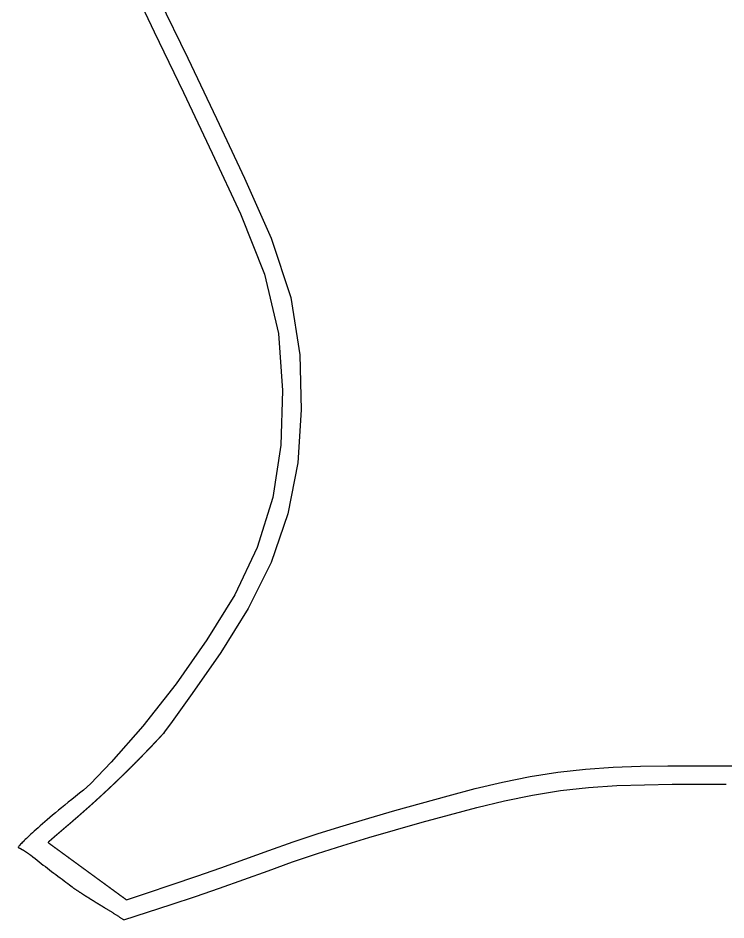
# Model space of a CAD drawing. Header units: millimetres. Extents: x 18 to 260, y 55 to 202.
# Drawn here: x 145.7 to 202.9, y 56.5 to 129.4 of the extents above; entities that cross this region are included whole.
import ezdxf

# ---------------------------------------------------------------- set-up
doc = ezdxf.new("R2010")
doc.units = ezdxf.units.MM
doc.header["$LTSCALE"] = 10.405138
doc.layers.add('Copa2_E', color=2, linetype='CONTINUOUS')
doc.layers.add('Copa2_I', color=90, linetype='CONTINUOUS')

msp = doc.modelspace()

# ---------------------------------------------------------------- linework, layer by layer
at = {"layer": 'Copa2_E'}
for points in [[(157.109, 130.935, 53.269), (159.432, 126.122, 53.93), (161.746, 121.261, 53.951), (164.029, 116.427, 53.369), (166.176, 111.578, 52.284), (167.753, 106.791, 50.47), (168.479, 102.161, 47.817), (168.609, 97.704, 44.716), (168.318, 93.419, 41.469), (167.516, 89.3, 38.113), (166.17, 85.363, 34.683), (164.327, 81.646, 31.245), (162.104, 78.109, 27.853), (159.798, 74.791, 24.691), (158.176, 72.534, 22.556), (157.562, 71.684, 21.752), (157.469, 71.56, 21.633), (157.455, 71.545, 21.617), (157.442, 71.53, 21.602), (157.428, 71.516, 21.586), (157.415, 71.501, 21.57), (157.401, 71.486, 21.554), (157.388, 71.471, 21.539), (157.374, 71.457, 21.523), (157.36, 71.442, 21.507), (157.347, 71.427, 21.492), (157.333, 71.413, 21.476), (157.32, 71.398, 21.461), (157.306, 71.383, 21.445), (157.293, 71.369, 21.429), (157.279, 71.354, 21.414), (157.266, 71.34, 21.398), (157.252, 71.325, 21.383), (157.239, 71.311, 21.367), (157.225, 71.296, 21.351), (157.212, 71.281, 21.336), (157.198, 71.267, 21.32), (157.185, 71.252, 21.305), (157.171, 71.238, 21.289), (157.158, 71.223, 21.274), (157.144, 71.209, 21.258), (157.131, 71.194, 21.243), (157.117, 71.18, 21.227), (157.104, 71.165, 21.212), (157.091, 71.151, 21.196), (157.077, 71.137, 21.181), (157.064, 71.122, 21.165), (157.05, 71.108, 21.15), (157.037, 71.093, 21.135), (157.023, 71.079, 21.119), (157.01, 71.065, 21.104), (156.997, 71.05, 21.088), (156.983, 71.036, 21.073), (156.97, 71.022, 21.058), (156.956, 71.007, 21.042), (156.943, 70.993, 21.027), (156.93, 70.979, 21.012), (156.916, 70.965, 20.996), (156.903, 70.95, 20.981), (156.89, 70.936, 20.966), (156.876, 70.922, 20.95), (156.863, 70.908, 20.935), (156.849, 70.893, 20.92), (156.836, 70.879, 20.905), (156.823, 70.865, 20.889), (156.809, 70.851, 20.874), (156.796, 70.837, 20.859), (156.783, 70.823, 20.844), (156.769, 70.808, 20.829), (156.756, 70.794, 20.813), (156.743, 70.78, 20.798), (156.73, 70.766, 20.783), (156.716, 70.752, 20.768), (156.703, 70.738, 20.753), (156.69, 70.724, 20.738), (156.676, 70.71, 20.722), (156.663, 70.696, 20.707), (156.65, 70.682, 20.692), (156.637, 70.668, 20.677), (156.623, 70.654, 20.662), (156.61, 70.64, 20.647), (156.597, 70.626, 20.632), (156.584, 70.612, 20.617), (156.57, 70.598, 20.602), (156.557, 70.584, 20.587), (156.544, 70.57, 20.572), (156.531, 70.556, 20.557), (156.518, 70.542, 20.542), (156.504, 70.528, 20.527), (156.491, 70.514, 20.512), (156.478, 70.501, 20.497), (156.465, 70.487, 20.482), (156.452, 70.473, 20.467), (156.439, 70.459, 20.452), (156.425, 70.445, 20.437), (156.412, 70.431, 20.422), (156.399, 70.418, 20.407), (156.386, 70.404, 20.392), (156.373, 70.39, 20.378), (156.36, 70.376, 20.363), (156.347, 70.363, 20.348), (156.333, 70.349, 20.333), (156.32, 70.335, 20.318), (156.307, 70.321, 20.303), (156.294, 70.308, 20.289), (156.281, 70.294, 20.274), (156.268, 70.28, 20.259), (156.255, 70.267, 20.244), (156.242, 70.253, 20.229), (156.229, 70.24, 20.215), (156.216, 70.226, 20.2), (156.203, 70.212, 20.185), (156.189, 70.199, 20.17), (156.176, 70.185, 20.156), (156.163, 70.172, 20.141), (156.15, 70.158, 20.126), (156.137, 70.144, 20.112), (156.124, 70.131, 20.097), (156.111, 70.117, 20.082), (156.098, 70.104, 20.068), (156.085, 70.09, 20.053), (156.072, 70.077, 20.038), (156.059, 70.063, 20.024), (156.046, 70.05, 20.009), (156.033, 70.037, 19.995), (156.02, 70.023, 19.98), (156.007, 70.01, 19.965), (155.994, 69.996, 19.951), (155.981, 69.983, 19.936), (155.968, 69.97, 19.922), (155.956, 69.956, 19.907), (155.943, 69.943, 19.893), (155.93, 69.929, 19.878), (155.917, 69.916, 19.864), (155.904, 69.903, 19.849), (155.891, 69.89, 19.835), (155.878, 69.876, 19.82), (155.865, 69.863, 19.806), (155.852, 69.85, 19.791), (155.839, 69.836, 19.777), (155.826, 69.823, 19.763), (155.814, 69.81, 19.748), (155.801, 69.797, 19.734), (155.788, 69.783, 19.719), (155.775, 69.77, 19.705), (155.762, 69.757, 19.691), (155.749, 69.744, 19.676), (155.737, 69.731, 19.662), (155.724, 69.718, 19.648), (155.711, 69.704, 19.633), (155.698, 69.691, 19.619), (155.685, 69.678, 19.605), (155.672, 69.665, 19.59), (155.66, 69.652, 19.576), (155.647, 69.639, 19.562), (155.634, 69.626, 19.548), (155.621, 69.613, 19.533), (155.609, 69.6, 19.519), (155.596, 69.587, 19.505), (155.583, 69.574, 19.491), (155.57, 69.561, 19.476), (155.558, 69.548, 19.462), (155.545, 69.535, 19.448), (155.532, 69.522, 19.434), (155.519, 69.509, 19.42), (155.507, 69.496, 19.406), (155.494, 69.483, 19.391), (155.481, 69.47, 19.377), (155.469, 69.457, 19.363), (155.456, 69.444, 19.349), (155.443, 69.431, 19.335), (155.431, 69.419, 19.321), (155.418, 69.406, 19.307), (155.405, 69.393, 19.293), (155.393, 69.38, 19.279), (155.38, 69.367, 19.265), (155.367, 69.354, 19.251), (155.355, 69.342, 19.237), (155.342, 69.329, 19.223), (155.329, 69.316, 19.209), (155.317, 69.303, 19.195), (155.304, 69.291, 19.181), (155.292, 69.278, 19.167), (155.279, 69.265, 19.153), (155.266, 69.252, 19.139), (155.254, 69.24, 19.125), (155.241, 69.227, 19.111), (155.229, 69.214, 19.097), (155.216, 69.202, 19.083), (155.204, 69.189, 19.069), (155.191, 69.177, 19.055), (155.178, 69.164, 19.042), (155.166, 69.151, 19.028), (155.153, 69.139, 19.014), (155.141, 69.126, 19), (155.128, 69.114, 18.986), (155.116, 69.101, 18.972), (155.103, 69.088, 18.959), (155.091, 69.076, 18.945), (155.078, 69.063, 18.931), (155.066, 69.051, 18.917), (155.054, 69.038, 18.904), (155.041, 69.026, 18.89), (155.029, 69.013, 18.876), (155.016, 69.001, 18.862), (155.004, 68.989, 18.849), (154.991, 68.976, 18.835), (154.979, 68.964, 18.821), (154.966, 68.951, 18.808), (154.954, 68.939, 18.794), (154.942, 68.926, 18.78), (154.929, 68.914, 18.767), (154.917, 68.902, 18.753), (154.904, 68.889, 18.74), (154.892, 68.877, 18.726), (154.88, 68.865, 18.712), (154.867, 68.852, 18.699), (154.855, 68.84, 18.685), (154.843, 68.828, 18.672), (154.83, 68.816, 18.658), (154.818, 68.803, 18.645), (154.806, 68.791, 18.631), (154.793, 68.779, 18.618), (154.781, 68.767, 18.604), (154.769, 68.754, 18.591), (154.757, 68.742, 18.577), (154.744, 68.73, 18.564), (154.732, 68.718, 18.55), (154.72, 68.706, 18.537), (154.707, 68.693, 18.523), (154.695, 68.681, 18.51), (154.683, 68.669, 18.496), (154.671, 68.657, 18.483), (154.658, 68.645, 18.47), (154.646, 68.633, 18.456), (154.634, 68.621, 18.443), (154.622, 68.609, 18.429), (154.61, 68.597, 18.416), (154.597, 68.585, 18.403), (154.585, 68.573, 18.389), (154.573, 68.561, 18.376), (154.561, 68.549, 18.363), (154.549, 68.537, 18.35), (154.537, 68.525, 18.336), (154.524, 68.513, 18.323), (154.512, 68.501, 18.31), (154.5, 68.489, 18.297), (154.488, 68.477, 18.283), (154.476, 68.465, 18.27), (154.464, 68.453, 18.257), (154.452, 68.441, 18.244), (154.44, 68.429, 18.231), (154.427, 68.417, 18.217), (154.415, 68.405, 18.204), (154.403, 68.394, 18.191), (154.391, 68.382, 18.178), (154.379, 68.37, 18.165), (154.367, 68.358, 18.152), (154.355, 68.346, 18.139), (154.343, 68.334, 18.125), (154.331, 68.323, 18.112), (154.319, 68.311, 18.099), (154.307, 68.299, 18.086), (154.295, 68.287, 18.073), (154.283, 68.276, 18.06), (154.271, 68.264, 18.047), (154.259, 68.252, 18.034), (154.247, 68.241, 18.021), (154.235, 68.229, 18.008), (154.223, 68.217, 17.995), (154.211, 68.206, 17.982), (154.199, 68.194, 17.969), (154.187, 68.182, 17.956), (154.175, 68.171, 17.943), (154.163, 68.159, 17.93), (154.151, 68.147, 17.917), (154.14, 68.136, 17.905), (154.128, 68.124, 17.892), (154.116, 68.113, 17.879), (154.104, 68.101, 17.866), (154.092, 68.09, 17.853), (154.08, 68.078, 17.84), (154.068, 68.067, 17.827), (154.056, 68.055, 17.814), (154.045, 68.044, 17.802), (154.033, 68.032, 17.789), (154.021, 68.021, 17.776), (154.009, 68.009, 17.763), (153.997, 67.998, 17.751), (153.986, 67.986, 17.738), (153.974, 67.975, 17.725), (153.962, 67.964, 17.712), (153.95, 67.952, 17.7), (153.938, 67.941, 17.687), (153.927, 67.929, 17.674), (153.915, 67.918, 17.661), (153.903, 67.907, 17.649), (153.891, 67.895, 17.636), (153.88, 67.884, 17.624), (153.868, 67.873, 17.611), (153.856, 67.862, 17.598), (153.845, 67.85, 17.586), (153.833, 67.839, 17.573), (153.821, 67.828, 17.56), (153.809, 67.816, 17.548), (153.798, 67.805, 17.535), (153.786, 67.794, 17.523), (153.775, 67.783, 17.51), (153.763, 67.772, 17.498), (153.751, 67.76, 17.485), (153.74, 67.749, 17.473), (153.728, 67.738, 17.46), (153.716, 67.727, 17.448), (153.705, 67.716, 17.435), (153.693, 67.705, 17.423), (153.682, 67.694, 17.41), (153.67, 67.683, 17.398), (153.658, 67.671, 17.385), (153.647, 67.66, 17.373), (153.635, 67.649, 17.36), (153.624, 67.638, 17.348), (153.612, 67.627, 17.336), (153.601, 67.616, 17.323), (153.589, 67.605, 17.311), (153.578, 67.594, 17.299), (153.566, 67.583, 17.286), (153.555, 67.572, 17.274), (153.543, 67.561, 17.262), (153.532, 67.55, 17.249), (153.52, 67.539, 17.237), (153.509, 67.528, 17.225), (153.497, 67.518, 17.212), (153.486, 67.507, 17.2), (153.474, 67.496, 17.188), (153.463, 67.485, 17.176), (153.452, 67.474, 17.163), (153.44, 67.463, 17.151), (153.429, 67.452, 17.139), (153.417, 67.441, 17.127), (153.406, 67.431, 17.115), (153.395, 67.42, 17.102), (153.383, 67.409, 17.09), (153.372, 67.398, 17.078), (153.361, 67.387, 17.066), (153.349, 67.377, 17.054), (153.338, 67.366, 17.042), (153.326, 67.355, 17.03), (153.315, 67.344, 17.018), (153.304, 67.334, 17.006), (153.293, 67.323, 16.993), (153.281, 67.312, 16.981), (153.27, 67.302, 16.969), (153.259, 67.291, 16.957), (153.247, 67.28, 16.945), (153.236, 67.27, 16.933), (153.225, 67.259, 16.921), (153.214, 67.249, 16.909), (153.202, 67.238, 16.897), (153.191, 67.227, 16.885), (153.18, 67.217, 16.873), (153.169, 67.206, 16.862), (153.158, 67.196, 16.85), (153.146, 67.185, 16.838), (153.135, 67.175, 16.826), (153.124, 67.164, 16.814), (153.113, 67.154, 16.802), (153.102, 67.143, 16.79), (153.091, 67.133, 16.778), (153.08, 67.122, 16.766), (153.068, 67.112, 16.755), (153.057, 67.101, 16.743), (153.046, 67.091, 16.731), (153.035, 67.08, 16.719), (153.024, 67.07, 16.707), (153.013, 67.06, 16.696), (153.002, 67.049, 16.684), (152.991, 67.039, 16.672), (152.98, 67.028, 16.66), (152.969, 67.018, 16.649), (152.958, 67.008, 16.637), (152.947, 66.997, 16.625), (152.936, 66.987, 16.614), (152.925, 66.977, 16.602), (152.914, 66.966, 16.59), (152.903, 66.956, 16.579), (152.892, 66.946, 16.567), (152.881, 66.936, 16.555), (152.87, 66.925, 16.544), (152.859, 66.915, 16.532), (152.848, 66.905, 16.52), (152.837, 66.895, 16.509), (152.826, 66.885, 16.497), (152.815, 66.874, 16.486), (152.804, 66.864, 16.474), (152.793, 66.854, 16.463), (152.782, 66.844, 16.451), (152.771, 66.834, 16.44), (152.761, 66.824, 16.428), (152.75, 66.814, 16.417), (152.739, 66.803, 16.405), (152.728, 66.793, 16.394), (152.717, 66.783, 16.382), (152.706, 66.773, 16.371), (152.696, 66.763, 16.359), (152.685, 66.753, 16.348), (152.674, 66.743, 16.336), (152.663, 66.733, 16.325), (152.652, 66.723, 16.314), (152.642, 66.713, 16.302), (152.631, 66.703, 16.291), (152.62, 66.693, 16.28), (152.609, 66.683, 16.268), (152.599, 66.673, 16.257), (152.588, 66.663, 16.246), (152.577, 66.653, 16.234), (152.566, 66.644, 16.223), (152.556, 66.634, 16.212), (152.545, 66.624, 16.201), (152.534, 66.614, 16.189), (152.524, 66.604, 16.178), (152.513, 66.594, 16.167), (152.502, 66.584, 16.156), (152.492, 66.575, 16.144), (152.481, 66.565, 16.133), (152.47, 66.555, 16.122), (152.46, 66.545, 16.111), (152.449, 66.535, 16.1), (152.439, 66.526, 16.088), (152.428, 66.516, 16.077), (152.418, 66.506, 16.066), (152.407, 66.496, 16.055), (152.396, 66.487, 16.044), (152.386, 66.477, 16.033), (152.375, 66.467, 16.022), (152.365, 66.458, 16.011), (152.354, 66.448, 16), (152.344, 66.438, 15.989), (152.333, 66.429, 15.978), (152.323, 66.419, 15.967), (152.312, 66.409, 15.956), (152.302, 66.4, 15.945), (152.291, 66.39, 15.934), (152.281, 66.381, 15.923), (152.271, 66.371, 15.912), (152.26, 66.361, 15.901), (152.25, 66.352, 15.89), (152.239, 66.342, 15.879), (152.229, 66.333, 15.868), (152.218, 66.323, 15.857), (152.208, 66.314, 15.846), (152.198, 66.304, 15.835), (152.187, 66.295, 15.824), (152.177, 66.285, 15.814), (152.167, 66.276, 15.803), (152.156, 66.267, 15.792), (152.146, 66.257, 15.781), (152.136, 66.248, 15.77), (152.125, 66.238, 15.76), (152.115, 66.229, 15.749), (152.105, 66.22, 15.738), (152.095, 66.21, 15.727), (152.084, 66.201, 15.717), (152.074, 66.191, 15.706), (152.064, 66.182, 15.695), (152.054, 66.173, 15.684), (152.043, 66.164, 15.674), (152.033, 66.154, 15.663), (152.023, 66.145, 15.652), (152.013, 66.136, 15.642), (152.003, 66.126, 15.631), (151.992, 66.117, 15.62), (151.982, 66.108, 15.61), (151.972, 66.099, 15.599), (151.962, 66.089, 15.589), (151.952, 66.08, 15.578), (151.942, 66.071, 15.567), (151.931, 66.062, 15.557), (151.921, 66.053, 15.546), (151.911, 66.044, 15.536), (151.901, 66.034, 15.525), (151.891, 66.025, 15.515), (151.881, 66.016, 15.504), (151.871, 66.007, 15.494), (151.861, 65.998, 15.483), (151.851, 65.989, 15.473), (151.841, 65.98, 15.462), (151.831, 65.971, 15.452), (151.821, 65.962, 15.441), (151.811, 65.953, 15.431), (151.801, 65.944, 15.421), (151.791, 65.935, 15.41), (151.781, 65.926, 15.4), (151.771, 65.917, 15.389), (151.761, 65.908, 15.379), (151.751, 65.899, 15.369), (151.741, 65.89, 15.358), (151.731, 65.881, 15.348), (151.721, 65.872, 15.338), (151.712, 65.863, 15.327), (151.702, 65.854, 15.317), (151.692, 65.845, 15.307), (151.682, 65.836, 15.297), (151.672, 65.827, 15.286), (151.662, 65.819, 15.276), (151.652, 65.81, 15.266), (151.643, 65.801, 15.256), (151.633, 65.792, 15.246), (151.623, 65.783, 15.235), (151.613, 65.775, 15.225), (151.603, 65.766, 15.215), (151.594, 65.757, 15.205), (151.584, 65.748, 15.195), (151.574, 65.739, 15.185), (151.564, 65.731, 15.174), (151.555, 65.722, 15.164), (151.545, 65.713, 15.154), (151.535, 65.705, 15.144), (151.526, 65.696, 15.134), (151.516, 65.687, 15.124), (151.506, 65.679, 15.114), (151.497, 65.67, 15.104), (151.487, 65.661, 15.094), (151.477, 65.653, 15.084), (151.468, 65.644, 15.074), (151.458, 65.635, 15.064), (151.448, 65.627, 15.054), (151.439, 65.618, 15.044), (151.429, 65.61, 15.034), (151.42, 65.601, 15.024), (151.41, 65.593, 15.014), (151.4, 65.584, 15.004), (151.391, 65.575, 14.994), (151.381, 65.567, 14.985), (151.372, 65.558, 14.975), (151.362, 65.55, 14.965), (151.353, 65.541, 14.955), (151.343, 65.533, 14.945), (151.334, 65.525, 14.935), (151.324, 65.516, 14.926), (151.315, 65.508, 14.916), (151.305, 65.499, 14.906), (151.296, 65.491, 14.896), (151.287, 65.482, 14.886), (151.277, 65.474, 14.877), (151.268, 65.466, 14.867), (151.258, 65.457, 14.857), (151.249, 65.449, 14.847), (151.24, 65.441, 14.838), (151.23, 65.432, 14.828), (151.221, 65.424, 14.818), (151.212, 65.416, 14.809), (151.202, 65.407, 14.799), (151.193, 65.399, 14.789), (151.184, 65.391, 14.78), (151.174, 65.383, 14.77), (151.165, 65.374, 14.761), (151.156, 65.366, 14.751), (151.146, 65.358, 14.741), (151.137, 65.35, 14.732), (151.128, 65.342, 14.722), (151.119, 65.333, 14.713), (151.109, 65.325, 14.703), (151.1, 65.317, 14.694), (151.091, 65.309, 14.684), (151.082, 65.301, 14.675), (151.073, 65.293, 14.665), (151.063, 65.285, 14.656), (151.054, 65.276, 14.646), (151.045, 65.268, 14.637), (151.036, 65.26, 14.627), (151.027, 65.252, 14.618), (151.018, 65.244, 14.609), (151.009, 65.236, 14.599), (151, 65.228, 14.59), (150.991, 65.22, 14.58), (150.981, 65.212, 14.571), (150.972, 65.204, 14.562), (150.963, 65.196, 14.552), (150.954, 65.188, 14.543), (150.945, 65.18, 14.534), (150.936, 65.172, 14.525), (150.927, 65.164, 14.515), (150.918, 65.156, 14.506), (150.909, 65.149, 14.497), (150.9, 65.141, 14.487), (150.891, 65.133, 14.478), (150.882, 65.125, 14.469), (150.873, 65.117, 14.46), (150.865, 65.109, 14.451), (150.856, 65.101, 14.441), (150.847, 65.093, 14.432), (150.838, 65.086, 14.423), (150.829, 65.078, 14.414), (150.82, 65.07, 14.405), (150.811, 65.062, 14.396), (150.802, 65.055, 14.387), (150.794, 65.047, 14.377), (150.785, 65.039, 14.368), (150.776, 65.031, 14.359), (150.767, 65.024, 14.35), (150.758, 65.016, 14.341), (150.75, 65.008, 14.332), (150.741, 65, 14.323), (150.732, 64.993, 14.314), (150.723, 64.985, 14.305), (150.715, 64.977, 14.296), (150.706, 64.97, 14.287), (150.697, 64.962, 14.278), (150.688, 64.955, 14.269), (150.68, 64.947, 14.26), (150.671, 64.939, 14.251), (150.662, 64.932, 14.243), (150.654, 64.924, 14.234), (150.645, 64.917, 14.225), (150.636, 64.909, 14.216), (150.628, 64.902, 14.207), (150.619, 64.894, 14.198), (150.611, 64.887, 14.189), (150.602, 64.879, 14.181), (150.593, 64.872, 14.172), (150.585, 64.864, 14.163), (150.576, 64.857, 14.154), (150.568, 64.849, 14.145), (150.559, 64.842, 14.137), (150.551, 64.834, 14.128), (150.542, 64.827, 14.119), (150.534, 64.82, 14.11), (150.525, 64.812, 14.102), (150.517, 64.805, 14.093), (150.508, 64.797, 14.084), (150.5, 64.79, 14.076), (150.491, 64.783, 14.067), (150.483, 64.775, 14.058), (150.475, 64.768, 14.05), (150.466, 64.761, 14.041), (150.458, 64.753, 14.032), (150.449, 64.746, 14.024), (150.441, 64.739, 14.015), (150.433, 64.732, 14.007), (150.424, 64.724, 13.998), (150.416, 64.717, 13.99), (150.408, 64.71, 13.981), (150.399, 64.703, 13.973), (150.391, 64.695, 13.964), (150.383, 64.688, 13.956), (150.375, 64.681, 13.947), (150.366, 64.674, 13.939), (150.358, 64.667, 13.93), (150.35, 64.66, 13.922), (150.342, 64.652, 13.913), (150.333, 64.645, 13.905), (150.325, 64.638, 13.896), (150.317, 64.631, 13.888), (150.309, 64.624, 13.88), (150.301, 64.617, 13.871), (150.293, 64.61, 13.863), (150.284, 64.603, 13.855), (150.276, 64.596, 13.846), (150.268, 64.589, 13.838), (150.26, 64.582, 13.83), (150.252, 64.575, 13.821), (150.244, 64.568, 13.813), (150.236, 64.561, 13.805), (150.228, 64.554, 13.796), (150.22, 64.547, 13.788), (150.212, 64.54, 13.78), (150.204, 64.533, 13.772), (150.196, 64.526, 13.764), (150.188, 64.519, 13.755), (150.18, 64.512, 13.747), (150.172, 64.505, 13.739), (150.164, 64.498, 13.731), (150.156, 64.492, 13.723), (150.148, 64.485, 13.715), (150.14, 64.478, 13.707), (150.132, 64.471, 13.698), (150.124, 64.464, 13.69), (150.116, 64.457, 13.682), (150.108, 64.451, 13.674), (150.1, 64.444, 13.666), (150.093, 64.437, 13.658), (150.085, 64.43, 13.65), (150.077, 64.424, 13.642), (150.069, 64.417, 13.634), (150.061, 64.41, 13.626), (150.054, 64.403, 13.618), (150.046, 64.397, 13.61), (150.038, 64.39, 13.602), (150.03, 64.383, 13.594), (150.023, 64.377, 13.586), (150.015, 64.37, 13.578), (150.007, 64.363, 13.57), (149.999, 64.357, 13.563), (149.992, 64.35, 13.555), (149.984, 64.343, 13.547), (149.976, 64.337, 13.539), (149.969, 64.33, 13.531), (149.961, 64.324, 13.523), (149.953, 64.317, 13.515), (149.946, 64.311, 13.508), (149.938, 64.304, 13.5), (149.931, 64.298, 13.492), (149.923, 64.291, 13.484), (149.915, 64.285, 13.477), (149.908, 64.278, 13.469), (149.9, 64.272, 13.461), (149.893, 64.265, 13.453), (149.885, 64.259, 13.446), (149.878, 64.252, 13.438), (149.87, 64.246, 13.43), (149.863, 64.239, 13.423), (149.855, 64.233, 13.415), (149.848, 64.227, 13.407), (149.84, 64.22, 13.4), (149.833, 64.214, 13.392), (149.826, 64.207, 13.385), (149.818, 64.201, 13.377), (149.811, 64.195, 13.369), (149.803, 64.188, 13.362), (149.796, 64.182, 13.354), (149.789, 64.176, 13.347), (149.781, 64.169, 13.339), (149.774, 64.163, 13.332), (149.767, 64.157, 13.324), (149.759, 64.151, 13.317), (149.752, 64.144, 13.309), (149.745, 64.138, 13.302), (149.738, 64.132, 13.294), (149.73, 64.126, 13.287), (149.723, 64.119, 13.28), (149.716, 64.113, 13.272), (149.709, 64.107, 13.265), (149.701, 64.101, 13.257), (149.694, 64.095, 13.25), (149.687, 64.089, 13.243), (149.68, 64.083, 13.235), (149.673, 64.076, 13.228), (149.666, 64.07, 13.221), (149.658, 64.064, 13.213), (149.651, 64.058, 13.206), (149.644, 64.052, 13.199), (149.637, 64.046, 13.192), (149.63, 64.04, 13.184), (149.623, 64.034, 13.177), (149.616, 64.028, 13.17), (149.609, 64.022, 13.163), (149.602, 64.016, 13.156), (149.595, 64.01, 13.148), (149.588, 64.004, 13.141), (149.581, 63.998, 13.134), (149.574, 63.992, 13.127), (149.567, 63.986, 13.12), (149.56, 63.98, 13.113), (149.553, 63.974, 13.106), (149.546, 63.968, 13.098), (149.539, 63.962, 13.091), (149.532, 63.956, 13.084), (149.525, 63.951, 13.077), (149.519, 63.945, 13.07), (149.512, 63.939, 13.063), (149.505, 63.933, 13.056), (149.498, 63.927, 13.049), (149.491, 63.921, 13.042), (149.484, 63.916, 13.035), (149.478, 63.91, 13.028), (149.471, 63.904, 13.021), (149.464, 63.898, 13.014), (149.457, 63.892, 13.007), (149.451, 63.887, 13), (149.444, 63.881, 12.994), (149.437, 63.875, 12.987), (149.431, 63.869, 12.98), (149.424, 63.864, 12.973), (149.417, 63.858, 12.966), (149.411, 63.852, 12.959), (149.404, 63.847, 12.952), (149.397, 63.841, 12.946), (149.391, 63.835, 12.939), (149.384, 63.83, 12.932), (149.377, 63.824, 12.925), (149.371, 63.819, 12.919), (149.364, 63.813, 12.912), (149.358, 63.807, 12.905), (149.351, 63.802, 12.898), (149.345, 63.796, 12.892), (149.338, 63.791, 12.885), (149.332, 63.785, 12.878), (149.325, 63.78, 12.872), (149.319, 63.774, 12.865), (149.312, 63.769, 12.858), (149.306, 63.763, 12.852), (149.299, 63.758, 12.845), (149.293, 63.752, 12.838), (149.287, 63.747, 12.832), (149.28, 63.741, 12.825), (149.274, 63.736, 12.819), (149.267, 63.73, 12.812), (149.261, 63.725, 12.806), (149.255, 63.719, 12.799), (149.248, 63.714, 12.793), (149.242, 63.709, 12.786), (149.236, 63.703, 12.78), (149.229, 63.698, 12.773), (149.223, 63.693, 12.767), (149.217, 63.687, 12.76), (149.211, 63.682, 12.754), (149.204, 63.677, 12.747), (149.198, 63.671, 12.741), (149.192, 63.666, 12.735), (149.186, 63.661, 12.728), (149.18, 63.656, 12.722), (149.173, 63.65, 12.716), (149.167, 63.645, 12.709), (149.161, 63.64, 12.703), (149.155, 63.635, 12.697), (149.149, 63.629, 12.69), (149.143, 63.624, 12.684), (149.137, 63.619, 12.678), (149.131, 63.614, 12.671), (149.125, 63.609, 12.665), (149.119, 63.604, 12.659), (149.113, 63.598, 12.653), (149.107, 63.593, 12.647), (149.101, 63.588, 12.64), (149.095, 63.583, 12.634), (149.089, 63.578, 12.628), (149.083, 63.573, 12.622), (149.077, 63.568, 12.616), (149.071, 63.563, 12.61), (149.065, 63.558, 12.603), (149.059, 63.553, 12.597), (149.053, 63.548, 12.591), (149.047, 63.543, 12.585), (149.041, 63.538, 12.579), (149.035, 63.533, 12.573), (149.03, 63.528, 12.567), (149.024, 63.523, 12.561), (149.018, 63.518, 12.555), (149.012, 63.513, 12.549), (149.006, 63.508, 12.543), (149.001, 63.503, 12.537), (148.995, 63.498, 12.531), (148.989, 63.493, 12.525), (148.983, 63.488, 12.519), (148.978, 63.483, 12.513), (148.972, 63.478, 12.507), (148.966, 63.474, 12.502), (148.961, 63.469, 12.496), (148.955, 63.464, 12.49), (148.949, 63.459, 12.484), (148.944, 63.454, 12.478), (148.938, 63.45, 12.472), (148.933, 63.445, 12.467), (148.927, 63.44, 12.461), (148.921, 63.435, 12.455), (148.916, 63.43, 12.449), (148.91, 63.426, 12.443), (148.905, 63.421, 12.438), (148.899, 63.416, 12.432), (148.894, 63.412, 12.426), (148.888, 63.407, 12.42), (148.883, 63.402, 12.415), (148.877, 63.398, 12.409), (148.872, 63.393, 12.403), (148.867, 63.388, 12.398), (148.861, 63.384, 12.392), (148.856, 63.379, 12.387), (148.85, 63.374, 12.381), (148.845, 63.37, 12.375), (148.84, 63.365, 12.37), (148.834, 63.361, 12.364), (148.829, 63.356, 12.359), (148.824, 63.351, 12.353), (148.818, 63.347, 12.348), (148.813, 63.342, 12.342), (148.808, 63.338, 12.337), (148.802, 63.333, 12.331), (148.797, 63.329, 12.326), (148.792, 63.324, 12.32), (148.787, 63.32, 12.315), (148.782, 63.315, 12.309), (148.776, 63.311, 12.304), (148.771, 63.307, 12.298), (148.766, 63.302, 12.293), (148.761, 63.298, 12.288), (148.756, 63.293, 12.282), (148.751, 63.289, 12.277), (148.746, 63.285, 12.272), (148.74, 63.28, 12.266), (148.735, 63.276, 12.261), (148.73, 63.271, 12.256), (148.725, 63.267, 12.25), (148.72, 63.263, 12.245), (148.715, 63.258, 12.24), (148.71, 63.254, 12.234), (148.705, 63.25, 12.229), (148.7, 63.246, 12.224), (148.695, 63.241, 12.219), (148.69, 63.237, 12.214), (148.685, 63.233, 12.208), (148.681, 63.229, 12.203), (148.676, 63.224, 12.198), (148.671, 63.22, 12.193), (148.666, 63.216, 12.188), (148.661, 63.212, 12.183), (148.656, 63.208, 12.178), (148.651, 63.203, 12.172), (148.647, 63.199, 12.167), (148.642, 63.195, 12.162), (148.637, 63.191, 12.157), (148.632, 63.187, 12.152), (148.627, 63.183, 12.147), (148.623, 63.179, 12.142), (148.618, 63.175, 12.137), (148.613, 63.17, 12.132), (148.609, 63.166, 12.127), (148.604, 63.162, 12.122), (148.599, 63.158, 12.117), (148.595, 63.154, 12.112), (148.59, 63.15, 12.108), (148.585, 63.146, 12.103), (148.581, 63.142, 12.098), (148.576, 63.138, 12.093), (148.572, 63.134, 12.088), (148.567, 63.13, 12.083), (148.562, 63.126, 12.078), (148.558, 63.122, 12.074), (148.553, 63.119, 12.069), (148.549, 63.115, 12.064), (148.544, 63.111, 12.059), (148.54, 63.107, 12.054), (148.536, 63.103, 12.05), (148.531, 63.099, 12.045), (148.527, 63.095, 12.04), (148.522, 63.091, 12.035), (148.518, 63.088, 12.031), (148.513, 63.084, 12.026), (148.509, 63.08, 12.021), (148.505, 63.076, 12.017), (148.5, 63.072, 12.012), (148.496, 63.069, 12.007), (148.492, 63.065, 12.003), (148.487, 63.061, 11.998), (148.483, 63.057, 11.994), (148.479, 63.054, 11.989), (148.475, 63.05, 11.984), (148.47, 63.046, 11.98), (148.466, 63.042, 11.975), (148.462, 63.039, 11.971), (148.458, 63.035, 11.966), (148.454, 63.031, 11.962), (148.449, 63.028, 11.957), (148.445, 63.024, 11.953), (148.441, 63.02, 11.948), (148.437, 63.017, 11.944), (148.433, 63.013, 11.94), (148.429, 63.01, 11.935), (148.425, 63.006, 11.931), (148.421, 63.002, 11.926), (148.417, 62.999, 11.922), (148.413, 62.995, 11.918), (148.409, 62.992, 11.913), (148.405, 62.988, 11.909), (148.401, 62.985, 11.905), (148.397, 62.981, 11.9), (148.393, 62.978, 11.896), (148.389, 62.974, 11.892), (148.385, 62.971, 11.888), (148.381, 62.967, 11.883), (148.377, 62.964, 11.879), (148.373, 62.96, 11.875), (148.369, 62.957, 11.871), (148.366, 62.954, 11.866), (148.362, 62.95, 11.862), (148.358, 62.947, 11.858), (148.354, 62.943, 11.854), (148.35, 62.94, 11.85), (148.347, 62.937, 11.846), (148.343, 62.933, 11.841), (148.339, 62.93, 11.837), (148.335, 62.927, 11.833), (148.332, 62.923, 11.829), (148.328, 62.92, 11.825), (148.324, 62.917, 11.821), (148.321, 62.913, 11.817), (148.317, 62.91, 11.813), (148.313, 62.907, 11.809), (148.31, 62.904, 11.805), (148.306, 62.9, 11.801), (148.303, 62.897, 11.797), (148.299, 62.894, 11.793), (148.296, 62.891, 11.789), (148.292, 62.888, 11.785), (148.289, 62.884, 11.781), (148.285, 62.881, 11.778), (148.282, 62.878, 11.774), (148.278, 62.875, 11.77), (148.275, 62.872, 11.766), (148.271, 62.869, 11.762), (148.268, 62.866, 11.758), (148.264, 62.862, 11.754), (148.261, 62.859, 11.751), (148.258, 62.856, 11.747), (148.254, 62.853, 11.743), (148.251, 62.85, 11.739), (148.248, 62.847, 11.736), (148.244, 62.844, 11.732), (148.241, 62.841, 11.728), (148.238, 62.838, 11.724), (148.234, 62.835, 11.721), (148.231, 62.832, 11.717), (148.228, 62.829, 11.713), (148.225, 62.826, 11.71), (148.221, 62.823, 11.706), (148.218, 62.82, 11.702), (148.215, 62.817, 11.699), (148.212, 62.814, 11.695), (148.209, 62.811, 11.692), (148.206, 62.809, 11.688), (148.203, 62.806, 11.685), (148.199, 62.803, 11.681), (148.196, 62.8, 11.678), (148.193, 62.797, 11.674), (148.19, 62.794, 11.67), (148.187, 62.791, 11.667), (148.184, 62.789, 11.664), (148.181, 62.786, 11.66), (148.178, 62.783, 11.657), (148.175, 62.78, 11.653), (148.172, 62.777, 11.65), (148.169, 62.775, 11.646), (148.167, 62.772, 11.643), (148.164, 62.769, 11.64), (148.161, 62.766, 11.636), (148.158, 62.764, 11.633), (148.155, 62.761, 11.63), (148.152, 62.758, 11.626), (148.149, 62.756, 11.623), (148.147, 62.753, 11.62), (148.144, 62.75, 11.616), (148.141, 62.748, 11.613), (148.153, 62.737, 11.606), (148.176, 62.72, 11.595), (148.198, 62.704, 11.584), (148.221, 62.687, 11.574), (148.244, 62.671, 11.563), (148.266, 62.654, 11.553), (148.289, 62.638, 11.542), (148.311, 62.621, 11.531), (148.334, 62.605, 11.521), (148.356, 62.588, 11.51), (148.379, 62.572, 11.5), (148.402, 62.555, 11.489), (148.424, 62.539, 11.479), (148.447, 62.522, 11.468), (148.469, 62.506, 11.457), (148.492, 62.489, 11.447), (148.515, 62.473, 11.436), (148.537, 62.456, 11.426), (148.56, 62.44, 11.415), (148.582, 62.423, 11.405), (148.605, 62.407, 11.394), (148.627, 62.39, 11.383), (148.65, 62.374, 11.373), (148.673, 62.357, 11.362), (148.695, 62.341, 11.352), (148.718, 62.325, 11.341), (148.74, 62.308, 11.33), (148.763, 62.292, 11.32), (148.786, 62.275, 11.309), (148.808, 62.259, 11.299), (148.831, 62.242, 11.288), (148.853, 62.226, 11.278), (148.876, 62.209, 11.267), (148.898, 62.193, 11.256), (148.921, 62.176, 11.246), (148.944, 62.16, 11.235), (148.966, 62.143, 11.225), (148.989, 62.127, 11.214), (149.011, 62.11, 11.203), (149.034, 62.094, 11.193), (149.057, 62.077, 11.182), (149.079, 62.061, 11.172), (149.102, 62.044, 11.161), (149.124, 62.028, 11.151), (149.147, 62.011, 11.14), (149.169, 61.995, 11.129), (149.192, 61.978, 11.119), (149.215, 61.962, 11.108), (149.237, 61.945, 11.098), (149.26, 61.929, 11.087), (149.282, 61.912, 11.076), (149.305, 61.896, 11.066), (149.327, 61.879, 11.055), (149.35, 61.863, 11.045), (149.373, 61.846, 11.034), (149.395, 61.83, 11.024), (149.418, 61.813, 11.013), (149.44, 61.797, 11.002), (149.463, 61.78, 10.992), (149.486, 61.764, 10.981), (149.508, 61.747, 10.971), (149.531, 61.731, 10.96), (149.553, 61.714, 10.95), (149.576, 61.698, 10.939), (149.598, 61.681, 10.928), (149.621, 61.665, 10.918), (149.644, 61.648, 10.907), (149.666, 61.632, 10.897), (149.689, 61.615, 10.886), (149.711, 61.599, 10.875), (149.734, 61.582, 10.865), (149.757, 61.566, 10.854), (149.779, 61.549, 10.844), (149.802, 61.533, 10.833), (149.824, 61.516, 10.823), (149.847, 61.5, 10.812), (149.869, 61.483, 10.801), (149.892, 61.467, 10.791), (149.915, 61.45, 10.78), (149.937, 61.434, 10.77), (149.96, 61.417, 10.759), (149.982, 61.401, 10.748), (150.005, 61.384, 10.738), (150.028, 61.368, 10.727), (150.05, 61.352, 10.717), (150.073, 61.335, 10.706), (150.095, 61.319, 10.696), (150.118, 61.302, 10.685), (150.14, 61.286, 10.674), (150.163, 61.269, 10.664), (150.186, 61.253, 10.653), (150.208, 61.236, 10.643), (150.231, 61.22, 10.632), (150.253, 61.203, 10.621), (150.276, 61.187, 10.611), (150.299, 61.17, 10.6), (150.321, 61.154, 10.59), (150.344, 61.137, 10.579), (150.366, 61.121, 10.569), (150.389, 61.104, 10.558), (150.411, 61.088, 10.547), (150.434, 61.071, 10.537), (150.457, 61.055, 10.526), (150.479, 61.038, 10.516), (150.502, 61.022, 10.505), (150.524, 61.005, 10.495), (150.547, 60.989, 10.484), (150.569, 60.972, 10.473), (150.592, 60.956, 10.463), (150.615, 60.939, 10.452), (150.637, 60.923, 10.442), (150.66, 60.906, 10.431), (150.682, 60.89, 10.42), (150.705, 60.873, 10.41), (150.728, 60.857, 10.399), (150.75, 60.84, 10.389), (150.773, 60.824, 10.378), (150.795, 60.807, 10.368), (150.818, 60.791, 10.357), (150.84, 60.774, 10.346), (150.863, 60.758, 10.336), (150.886, 60.741, 10.325), (150.908, 60.725, 10.315), (150.931, 60.708, 10.304), (150.953, 60.692, 10.293), (150.976, 60.675, 10.283), (150.999, 60.659, 10.272), (151.021, 60.642, 10.262), (151.044, 60.626, 10.251), (151.066, 60.609, 10.241), (151.089, 60.593, 10.23), (151.111, 60.576, 10.219), (151.134, 60.56, 10.209), (151.157, 60.543, 10.198), (151.179, 60.527, 10.188), (151.202, 60.51, 10.177), (151.224, 60.494, 10.166), (151.247, 60.477, 10.156), (151.27, 60.461, 10.145), (151.292, 60.444, 10.135), (151.315, 60.428, 10.124), (151.337, 60.411, 10.114), (151.36, 60.395, 10.103), (151.382, 60.379, 10.092), (151.405, 60.362, 10.082), (151.428, 60.346, 10.071), (151.45, 60.329, 10.061), (151.473, 60.313, 10.05), (151.495, 60.296, 10.04), (151.518, 60.28, 10.029), (151.541, 60.263, 10.018), (151.563, 60.247, 10.008), (151.586, 60.23, 9.997), (151.608, 60.214, 9.987), (151.631, 60.197, 9.976), (151.653, 60.181, 9.965), (151.676, 60.164, 9.955), (151.699, 60.148, 9.944), (151.721, 60.131, 9.934), (151.744, 60.115, 9.923), (151.766, 60.098, 9.913), (151.789, 60.082, 9.902), (151.811, 60.065, 9.891), (151.834, 60.049, 9.881), (151.857, 60.032, 9.87), (151.879, 60.016, 9.86), (151.902, 59.999, 9.849), (151.924, 59.983, 9.838), (151.947, 59.966, 9.828), (151.97, 59.95, 9.817), (151.992, 59.933, 9.807), (152.015, 59.917, 9.796), (152.037, 59.9, 9.786), (152.06, 59.884, 9.775), (152.082, 59.867, 9.764), (152.105, 59.851, 9.754), (152.128, 59.834, 9.743), (152.15, 59.818, 9.733), (152.173, 59.801, 9.722), (152.195, 59.785, 9.712), (152.218, 59.768, 9.701), (152.241, 59.752, 9.69), (152.263, 59.735, 9.68), (152.286, 59.719, 9.669), (152.308, 59.702, 9.659), (152.331, 59.686, 9.648), (152.353, 59.669, 9.637), (152.376, 59.653, 9.627), (152.399, 59.636, 9.616), (152.421, 59.62, 9.606), (152.444, 59.603, 9.595), (152.466, 59.587, 9.585), (152.489, 59.57, 9.574), (152.512, 59.554, 9.563), (152.534, 59.537, 9.553), (152.557, 59.521, 9.542), (152.579, 59.504, 9.532), (152.602, 59.488, 9.521), (152.624, 59.471, 9.51), (152.647, 59.455, 9.5), (152.67, 59.438, 9.489), (152.692, 59.422, 9.479), (152.715, 59.406, 9.468), (152.737, 59.389, 9.458), (152.76, 59.373, 9.447), (152.783, 59.356, 9.436), (152.805, 59.34, 9.426), (152.828, 59.323, 9.415), (152.85, 59.307, 9.405), (152.873, 59.29, 9.394), (152.895, 59.274, 9.383), (152.918, 59.257, 9.373), (152.941, 59.241, 9.362), (152.963, 59.224, 9.352), (152.986, 59.208, 9.341), (153.008, 59.191, 9.331), (153.031, 59.175, 9.32), (153.053, 59.158, 9.309), (153.076, 59.142, 9.299), (153.099, 59.125, 9.288), (153.121, 59.109, 9.278), (153.144, 59.092, 9.267), (153.166, 59.076, 9.257), (153.189, 59.059, 9.246), (153.212, 59.043, 9.235), (153.234, 59.026, 9.225), (153.257, 59.01, 9.214), (153.279, 58.993, 9.204), (153.302, 58.977, 9.193), (153.324, 58.96, 9.182), (153.347, 58.944, 9.172), (153.37, 58.927, 9.161), (153.392, 58.911, 9.151), (153.415, 58.894, 9.14), (153.437, 58.878, 9.13), (153.46, 58.861, 9.119), (153.483, 58.845, 9.108), (153.505, 58.828, 9.098), (153.528, 58.812, 9.087), (153.55, 58.795, 9.077), (153.573, 58.779, 9.066), (153.595, 58.762, 9.055), (153.618, 58.746, 9.045), (153.641, 58.729, 9.034), (153.663, 58.713, 9.024), (153.686, 58.696, 9.013), (153.708, 58.68, 9.003), (153.731, 58.663, 8.992), (153.754, 58.647, 8.981), (153.776, 58.63, 8.971), (153.799, 58.614, 8.96), (153.821, 58.597, 8.95), (153.844, 58.581, 8.939), (153.866, 58.564, 8.928), (153.889, 58.548, 8.918), (153.912, 58.531, 8.907), (153.934, 58.515, 8.897), (153.957, 58.498, 8.886), (153.979, 58.482, 8.876), (154.002, 58.465, 8.865), (154.025, 58.449, 8.854), (154.047, 58.432, 8.844), (154.07, 58.416, 8.833), (154.092, 58.4, 8.823), (154.115, 58.383, 8.812), (154.137, 58.367, 8.802), (154.16, 58.35, 8.791), (154.183, 58.334, 8.78), (154.205, 58.317, 8.77), (154.228, 58.301, 8.759), (154.25, 58.284, 8.749), (154.273, 58.268, 8.738), (154.296, 58.251, 8.727), (154.318, 58.235, 8.717), (154.341, 58.218, 8.706), (154.363, 58.202, 8.696), (154.386, 58.185, 8.685), (154.408, 58.169, 8.675), (154.431, 58.152, 8.664), (154.454, 58.136, 8.653), (154.476, 58.119, 8.643)], [(154.476, 58.119, 8.643), (156.103, 58.667, 9.376), (158.173, 59.359, 10.366), (160.163, 60.029, 11.365), (162.11, 60.7, 12.361), (164.046, 61.39, 13.343), (165.993, 62.094, 14.294), (167.961, 62.792, 15.196), (169.961, 63.464, 16.031), (172, 64.104, 16.791), (174.075, 64.72, 17.484), (176.183, 65.325, 18.119), (178.32, 65.929, 18.704), (180.484, 66.528, 19.231), (182.671, 67.1, 19.671), (184.878, 67.623, 19.992), (187.1, 68.075, 20.164), (189.334, 68.433, 20.156), (191.577, 68.68, 19.943), (193.815, 68.827, 19.543), (196.035, 68.904, 18.991), (198.222, 68.939, 18.327), (200.374, 68.951, 17.581), (202.499, 68.951, 16.776), (204.61, 68.948, 15.933)]]:
    msp.add_polyline3d(points, dxfattribs=at)
at = {"layer": 'Copa2_I'}
for points in [[(154.422, 133.103, 51.696), (156.723, 128.264, 52.693), (159.077, 123.359, 53.092), (161.408, 118.451, 52.808), (163.685, 113.557, 51.946), (165.648, 108.661, 50.54), (166.768, 103.882, 48.246), (167.104, 99.273, 45.276), (166.956, 94.847, 42.069), (166.297, 90.613, 38.721), (165.049, 86.584, 35.259), (163.237, 82.762, 31.811), (160.978, 79.114, 28.454), (158.487, 75.559, 25.162), (155.805, 72.157, 21.875), (153.242, 69.25, 18.892), (151.56, 67.484, 17), (151.004, 66.98, 16.412), (150.678, 66.723, 16.085), (150.364, 66.474, 15.768), (150.062, 66.234, 15.462), (149.773, 66.001, 15.167), (149.496, 65.776, 14.881), (149.23, 65.559, 14.606), (148.976, 65.349, 14.342), (148.733, 65.147, 14.087), (148.502, 64.953, 13.842), (148.281, 64.766, 13.607), (148.071, 64.586, 13.382), (147.871, 64.414, 13.166), (147.682, 64.249, 12.96), (147.502, 64.092, 12.763), (147.333, 63.941, 12.575), (147.173, 63.798, 12.397), (147.022, 63.661, 12.227), (146.881, 63.531, 12.067), (146.748, 63.409, 11.915), (146.624, 63.293, 11.773), (146.509, 63.184, 11.639), (146.403, 63.081, 11.513), (146.304, 62.985, 11.396), (146.213, 62.896, 11.287), (146.13, 62.813, 11.186), (146.054, 62.737, 11.094), (145.986, 62.666, 11.009), (145.925, 62.603, 10.933), (145.87, 62.545, 10.864), (145.823, 62.493, 10.803), (145.781, 62.448, 10.749), (145.746, 62.408, 10.703), (145.717, 62.375, 10.665), (145.72, 62.362, 10.651), (145.732, 62.356, 10.643), (145.745, 62.35, 10.636), (145.757, 62.343, 10.629), (145.77, 62.337, 10.622), (145.782, 62.33, 10.615), (145.794, 62.323, 10.608), (145.807, 62.317, 10.601), (145.819, 62.31, 10.594), (145.832, 62.304, 10.587), (145.844, 62.297, 10.58), (145.856, 62.29, 10.573), (145.869, 62.284, 10.566), (145.881, 62.277, 10.559), (145.893, 62.27, 10.552), (145.906, 62.263, 10.545), (145.918, 62.257, 10.538), (145.93, 62.25, 10.531), (145.943, 62.243, 10.524), (145.955, 62.236, 10.517), (145.967, 62.229, 10.51), (145.979, 62.222, 10.504), (145.992, 62.215, 10.497), (146.004, 62.208, 10.49), (146.016, 62.201, 10.483), (146.028, 62.194, 10.476), (146.041, 62.187, 10.47), (146.053, 62.18, 10.463), (146.065, 62.173, 10.456), (146.077, 62.166, 10.449), (146.089, 62.159, 10.442), (146.101, 62.151, 10.436), (146.114, 62.144, 10.429), (146.126, 62.137, 10.422), (146.138, 62.13, 10.416), (146.15, 62.122, 10.409), (146.162, 62.115, 10.402), (146.174, 62.108, 10.396), (146.186, 62.1, 10.389), (146.198, 62.093, 10.383), (146.21, 62.085, 10.376), (146.222, 62.078, 10.369), (146.234, 62.07, 10.363), (146.246, 62.063, 10.356), (146.258, 62.055, 10.35), (146.27, 62.048, 10.343), (146.282, 62.04, 10.337), (146.294, 62.032, 10.33), (146.306, 62.025, 10.324), (146.318, 62.017, 10.317), (146.33, 62.009, 10.311), (146.342, 62.002, 10.304), (146.354, 61.994, 10.298), (146.366, 61.986, 10.292), (146.378, 61.978, 10.285), (146.389, 61.971, 10.279), (146.401, 61.963, 10.272), (146.413, 61.955, 10.266), (146.425, 61.947, 10.26), (146.437, 61.939, 10.253), (146.449, 61.931, 10.247), (146.46, 61.923, 10.241), (146.472, 61.915, 10.235), (146.484, 61.907, 10.228), (146.496, 61.899, 10.222), (146.507, 61.891, 10.216), (146.519, 61.883, 10.21), (146.531, 61.874, 10.203), (146.543, 61.866, 10.197), (146.554, 61.858, 10.191), (146.566, 61.85, 10.185), (146.578, 61.842, 10.179), (146.589, 61.833, 10.173), (146.601, 61.825, 10.166), (146.613, 61.817, 10.16), (146.624, 61.808, 10.154), (146.636, 61.8, 10.148), (146.648, 61.791, 10.142), (146.659, 61.783, 10.136), (146.671, 61.775, 10.13), (146.682, 61.766, 10.124), (146.694, 61.758, 10.118), (146.705, 61.749, 10.112), (146.717, 61.74, 10.106), (146.729, 61.732, 10.1), (146.74, 61.723, 10.094), (146.752, 61.715, 10.088), (146.763, 61.706, 10.082), (146.775, 61.697, 10.076), (146.786, 61.688, 10.07), (146.797, 61.68, 10.065), (146.809, 61.671, 10.059), (146.82, 61.662, 10.053), (146.832, 61.653, 10.047), (146.843, 61.644, 10.041), (146.855, 61.635, 10.035), (146.866, 61.627, 10.03), (146.877, 61.618, 10.024), (146.889, 61.609, 10.018), (146.925, 61.58, 10), (147.09, 61.449, 9.916), (147.256, 61.318, 9.833), (147.422, 61.188, 9.751), (147.59, 61.058, 9.67), (147.758, 60.929, 9.59), (147.926, 60.8, 9.511), (148.095, 60.671, 9.432), (148.264, 60.541, 9.352), (148.432, 60.412, 9.273), (148.6, 60.282, 9.193), (148.77, 60.154, 9.116), (148.944, 60.027, 9.043), (149.114, 59.901, 8.969), (149.281, 59.776, 8.895), (149.441, 59.655, 8.824), (149.593, 59.539, 8.755), (149.735, 59.431, 8.69), (149.866, 59.33, 8.629), (149.983, 59.24, 8.575), (150.085, 59.163, 8.528), (150.17, 59.098, 8.489), (150.239, 59.047, 8.458), (150.295, 59.006, 8.434), (150.341, 58.974, 8.414), (150.38, 58.948, 8.399), (150.414, 58.925, 8.385), (150.446, 58.905, 8.373), (150.477, 58.884, 8.36), (150.509, 58.863, 8.348), (150.54, 58.843, 8.336), (150.571, 58.823, 8.323), (150.602, 58.803, 8.311), (150.632, 58.783, 8.299), (150.663, 58.763, 8.288), (150.693, 58.744, 8.276), (150.723, 58.724, 8.264), (150.753, 58.705, 8.252), (150.782, 58.686, 8.241), (150.812, 58.667, 8.229), (150.841, 58.648, 8.218), (150.87, 58.629, 8.207), (150.899, 58.611, 8.195), (150.927, 58.593, 8.184), (150.956, 58.574, 8.173), (150.984, 58.556, 8.162), (151.012, 58.538, 8.151), (151.04, 58.52, 8.141), (151.068, 58.503, 8.13), (151.095, 58.485, 8.119), (151.122, 58.468, 8.109), (151.149, 58.451, 8.098), (151.176, 58.434, 8.088), (151.203, 58.417, 8.078), (151.229, 58.4, 8.067), (151.255, 58.383, 8.057), (151.281, 58.367, 8.047), (151.307, 58.35, 8.037), (151.333, 58.334, 8.027), (151.358, 58.318, 8.018), (151.384, 58.302, 8.008), (151.409, 58.286, 7.998), (151.434, 58.27, 7.989), (151.458, 58.255, 7.979), (151.483, 58.239, 7.97), (151.507, 58.224, 7.961), (151.531, 58.209, 7.951), (151.555, 58.194, 7.942), (151.579, 58.179, 7.933), (151.602, 58.164, 7.924), (151.625, 58.15, 7.915), (151.649, 58.135, 7.906), (151.671, 58.121, 7.898), (151.694, 58.107, 7.889), (151.717, 58.093, 7.88), (151.739, 58.079, 7.872), (151.761, 58.065, 7.863), (151.783, 58.051, 7.855), (151.805, 58.038, 7.847), (151.826, 58.024, 7.839), (151.848, 58.011, 7.83), (151.869, 57.998, 7.822), (151.89, 57.985, 7.814), (151.911, 57.972, 7.807), (151.931, 57.959, 7.799), (151.952, 57.947, 7.791), (151.972, 57.934, 7.783), (151.992, 57.922, 7.776), (152.012, 57.909, 7.768), (152.032, 57.897, 7.761), (152.051, 57.885, 7.753), (152.07, 57.873, 7.746), (152.089, 57.862, 7.739), (152.108, 57.85, 7.732), (152.127, 57.839, 7.725), (152.146, 57.827, 7.718), (152.164, 57.816, 7.711), (152.182, 57.805, 7.704), (152.2, 57.794, 7.697), (152.218, 57.783, 7.691), (152.235, 57.772, 7.684), (152.253, 57.762, 7.677), (152.27, 57.751, 7.671), (152.287, 57.741, 7.665), (152.304, 57.731, 7.658), (152.32, 57.72, 7.652), (152.337, 57.71, 7.646), (152.353, 57.701, 7.64), (152.369, 57.691, 7.634), (152.385, 57.681, 7.628), (152.401, 57.672, 7.622), (152.416, 57.662, 7.616), (152.432, 57.653, 7.61), (152.447, 57.644, 7.605), (152.462, 57.635, 7.599), (152.477, 57.626, 7.594), (152.491, 57.617, 7.588), (152.506, 57.608, 7.583), (152.52, 57.6, 7.577), (152.534, 57.591, 7.572), (152.548, 57.583, 7.567), (152.561, 57.574, 7.562), (152.575, 57.566, 7.557), (152.588, 57.558, 7.552), (152.601, 57.55, 7.547), (152.614, 57.543, 7.542), (152.627, 57.535, 7.537), (152.64, 57.527, 7.533), (152.652, 57.52, 7.528), (152.664, 57.513, 7.524), (152.676, 57.505, 7.519), (152.688, 57.498, 7.515), (152.7, 57.491, 7.51), (152.72, 57.479, 7.503), (152.767, 57.45, 7.485), (152.814, 57.422, 7.468), (152.861, 57.394, 7.45), (152.907, 57.365, 7.432), (152.954, 57.337, 7.414), (153, 57.308, 7.396), (153.047, 57.28, 7.378), (153.093, 57.251, 7.36), (153.139, 57.223, 7.342), (153.185, 57.194, 7.324), (153.231, 57.165, 7.305), (153.278, 57.136, 7.287), (153.324, 57.107, 7.268), (153.369, 57.078, 7.249), (153.415, 57.049, 7.231), (153.461, 57.02, 7.212), (153.507, 56.991, 7.193), (153.552, 56.962, 7.174), (153.598, 56.933, 7.155), (153.644, 56.904, 7.136), (153.689, 56.874, 7.116), (153.734, 56.845, 7.097), (153.78, 56.816, 7.077), (153.825, 56.786, 7.058), (153.87, 56.757, 7.038), (153.915, 56.727, 7.019), (153.96, 56.697, 6.999), (154.005, 56.668, 6.979), (154.05, 56.638, 6.959), (154.095, 56.608, 6.939), (154.14, 56.578, 6.919), (154.184, 56.548, 6.898), (154.229, 56.519, 6.878), (154.274, 56.489, 6.857)], [(154.274, 56.489, 6.857), (156.176, 57.105, 8.006), (158.105, 57.73, 9.103), (160.052, 58.382, 10.152), (162.007, 59.058, 11.172), (163.965, 59.756, 12.179), (165.926, 60.467, 13.172), (167.906, 61.174, 14.121), (169.919, 61.86, 14.997), (171.978, 62.515, 15.78), (174.079, 63.147, 16.479), (176.217, 63.765, 17.105), (178.387, 64.38, 17.671), (180.584, 64.993, 18.175), (182.804, 65.58, 18.592), (185.043, 66.118, 18.891), (187.297, 66.583, 19.042), (189.561, 66.951, 19.016), (191.832, 67.2, 18.788), (194.099, 67.345, 18.379), (196.352, 67.418, 17.836), (198.579, 67.45, 17.202), (200.777, 67.46, 16.495), (202.944, 67.458, 15.715)]]:
    msp.add_polyline3d(points, dxfattribs=at)

doc.saveas('drawing.dxf')
